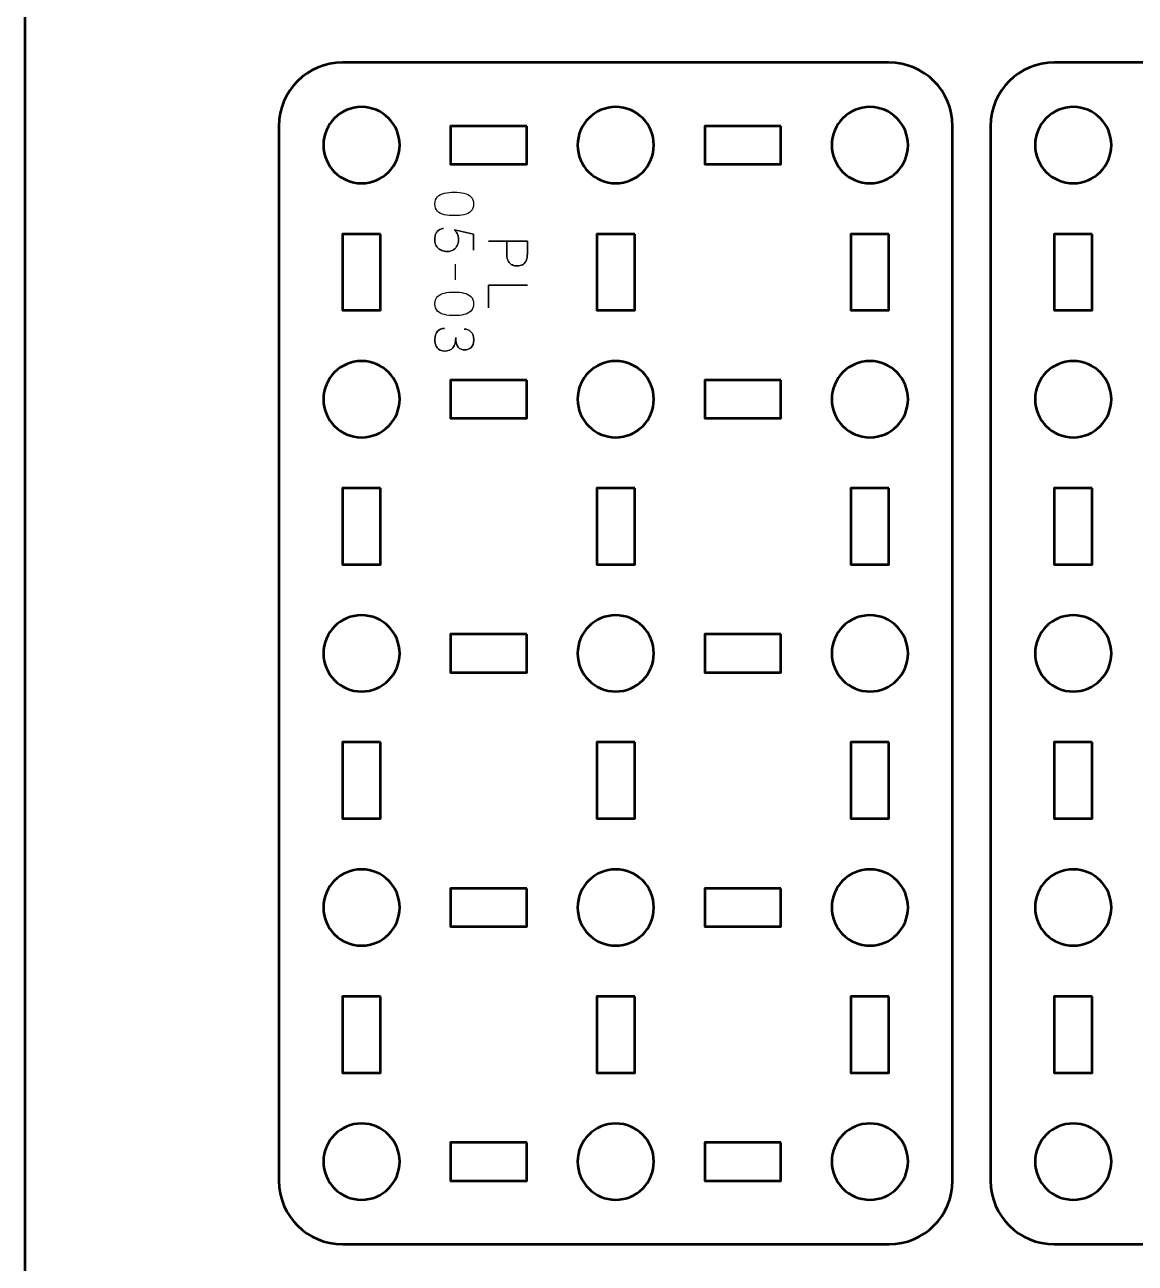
# Model space of a CAD drawing. Header units: centimetres. Extents: x -23.5 to 0, y -29.7 to 0.
# Drawn here: x -21 to -12.26, y -24.5 to -14.75 of the extents above; entities that cross this region are included whole.
import ezdxf

# ---------------------------------------------------------------- set-up
doc = ezdxf.new("R2010")
doc.units = ezdxf.units.CM
doc.header["$MEASUREMENT"] = 0
doc.layers.add('Layer 1', color=7, linetype='Continuous')

msp = doc.modelspace()

# ---------------------------------------------------------------- linework, layer by layer
at = {"layer": 'Layer 1', "color": 22, "lineweight": 53}
msp.add_open_spline([(-20.49992, 0.00005), (-20.49992, 0.00005), (-0.49996, 0.00005), (-0.49996, 0.00005), (-0.49996, 0.00005), (-0.22299, 0.00005), (0, -0.22304), (0, -0.50004), (0, -0.50004), (0, -0.50004), (0, -29.19991), (0, -29.19991), (0, -29.19991), (0, -29.47705), (-0.22299, -29.70001), (-0.49996, -29.70001), (-0.49996, -29.70001), (-0.49996, -29.70001), (-20.49992, -29.70001), (-20.49992, -29.70001), (-20.49992, -29.70001), (-20.77692, -29.70001), (-21.00001, -29.47705), (-21.00001, -29.19991), (-21.00001, -29.19991), (-21.00001, -29.19991), (-21.00001, -0.50004), (-21.00001, -0.50004), (-21.00001, -0.50004), (-21.00001, -0.22304), (-20.77692, 0.00005), (-20.49992, 0.00005)], degree=3, knots=[0, 0, 0, 0, 0.125, 0.125, 0.125, 0.125, 0.25, 0.25, 0.25, 0.25, 0.375, 0.375, 0.375, 0.375, 0.5, 0.5, 0.5, 0.5, 0.625, 0.625, 0.625, 0.625, 0.75, 0.75, 0.75, 0.75, 0.875, 0.875, 0.875, 0.875, 1, 1, 1, 1], dxfattribs=at)
at = {"layer": 'Layer 1', "color": 114, "lineweight": 53}
for points in [[(-13.69999, -15.55001), (-13.69999, -15.55001), (-13.69999, -23.84991), (-13.69999, -23.84991), (-13.69999, -23.84991), (-13.69999, -24.12691), (-13.92308, -24.35001), (-14.20008, -24.35001), (-14.20008, -24.35001), (-14.20008, -24.35001), (-18.49994, -24.35001), (-18.49994, -24.35001), (-18.49994, -24.35001), (-18.77708, -24.35001), (-19.00004, -24.12691), (-19.00004, -23.84991), (-19.00004, -23.84991), (-19.00004, -23.84991), (-19.00004, -15.55001), (-19.00004, -15.55001), (-19.00004, -15.55001), (-19.00004, -15.27301), (-18.77708, -15.04991), (-18.49994, -15.04991), (-18.49994, -15.04991), (-18.49994, -15.04991), (-14.20008, -15.04991), (-14.20008, -15.04991), (-14.20008, -15.04991), (-13.92308, -15.04991), (-13.69999, -15.27301), (-13.69999, -15.55001)], [(-8.09999, -15.55001), (-8.09999, -15.55001), (-8.09999, -23.84991), (-8.09999, -23.84991), (-8.09999, -23.84991), (-8.09999, -24.12691), (-8.32308, -24.35001), (-8.60008, -24.35001), (-8.60008, -24.35001), (-8.60008, -24.35001), (-12.89994, -24.35001), (-12.89994, -24.35001), (-12.89994, -24.35001), (-13.17708, -24.35001), (-13.40004, -24.12691), (-13.40004, -23.84991), (-13.40004, -23.84991), (-13.40004, -23.84991), (-13.40004, -15.55001), (-13.40004, -15.55001), (-13.40004, -15.55001), (-13.40004, -15.27301), (-13.17708, -15.04991), (-12.89994, -15.04991), (-12.89994, -15.04991), (-12.89994, -15.04991), (-8.60008, -15.04991), (-8.60008, -15.04991), (-8.60008, -15.04991), (-8.32308, -15.04991), (-8.09999, -15.27301), (-8.09999, -15.55001)]]:
    msp.add_open_spline(points, degree=3, knots=[0, 0, 0, 0, 0.125, 0.125, 0.125, 0.125, 0.25, 0.25, 0.25, 0.25, 0.375, 0.375, 0.375, 0.375, 0.5, 0.5, 0.5, 0.5, 0.625, 0.625, 0.625, 0.625, 0.75, 0.75, 0.75, 0.75, 0.875, 0.875, 0.875, 0.875, 1, 1, 1, 1], dxfattribs=at)
at = {"layer": 'Layer 1', "lineweight": 53}
for points in [[(-18.35002, -15.99994), (-18.51568, -15.99994), (-18.65001, -15.86571), (-18.65001, -15.69994), (-18.65001, -15.69994), (-18.65001, -15.53428), (-18.51568, -15.39994), (-18.35002, -15.39994), (-18.35002, -15.39994), (-18.18439, -15.39994), (-18.05002, -15.53428), (-18.05002, -15.69994), (-18.05002, -15.69994), (-18.05002, -15.86571), (-18.18439, -15.99994), (-18.35002, -15.99994)], [(-16.35009, -15.99994), (-16.51572, -15.99994), (-16.65009, -15.86571), (-16.65009, -15.69994), (-16.65009, -15.69994), (-16.65009, -15.53428), (-16.51572, -15.39994), (-16.35009, -15.39994), (-16.35009, -15.39994), (-16.18432, -15.39994), (-16.05009, -15.53428), (-16.05009, -15.69994), (-16.05009, -15.69994), (-16.05009, -15.86571), (-16.18432, -15.99994), (-16.35009, -15.99994)], [(-14.35002, -15.99994), (-14.51579, -15.99994), (-14.65002, -15.86571), (-14.65002, -15.69994), (-14.65002, -15.69994), (-14.65002, -15.53428), (-14.51579, -15.39994), (-14.35002, -15.39994), (-14.35002, -15.39994), (-14.18435, -15.39994), (-14.05001, -15.53428), (-14.05001, -15.69994), (-14.05001, -15.69994), (-14.05001, -15.86571), (-14.18435, -15.99994), (-14.35002, -15.99994)], [(-12.75002, -15.99994), (-12.91568, -15.99994), (-13.05001, -15.86571), (-13.05001, -15.69994), (-13.05001, -15.69994), (-13.05001, -15.53428), (-12.91568, -15.39994), (-12.75002, -15.39994), (-12.75002, -15.39994), (-12.58439, -15.39994), (-12.45002, -15.53428), (-12.45002, -15.69994), (-12.45002, -15.69994), (-12.45002, -15.86571), (-12.58439, -15.99994), (-12.75002, -15.99994)], [(-17.05, -15.55001), (-17.05, -15.55001), (-17.05, -15.85001), (-17.05, -15.85001), (-17.05, -15.85001), (-17.05, -15.85001), (-17.65, -15.85001), (-17.65, -15.85001), (-17.65, -15.85001), (-17.65, -15.85001), (-17.65, -15.55001), (-17.65, -15.55001), (-17.65, -15.55001), (-17.65, -15.55001), (-17.05, -15.55001), (-17.05, -15.55001)], [(-15.05003, -15.55001), (-15.05003, -15.55001), (-15.05003, -15.85001), (-15.05003, -15.85001), (-15.05003, -15.85001), (-15.05003, -15.85001), (-15.65004, -15.85001), (-15.65004, -15.85001), (-15.65004, -15.85001), (-15.65004, -15.85001), (-15.65004, -15.55001), (-15.65004, -15.55001), (-15.65004, -15.55001), (-15.65004, -15.55001), (-15.05003, -15.55001), (-15.05003, -15.55001)], [(-18.19995, -16.39996), (-18.19995, -16.39996), (-18.19995, -16.99996), (-18.19995, -16.99996), (-18.19995, -16.99996), (-18.19995, -16.99996), (-18.49994, -16.99996), (-18.49994, -16.99996), (-18.49994, -16.99996), (-18.49994, -16.99996), (-18.49994, -16.39996), (-18.49994, -16.39996), (-18.49994, -16.39996), (-18.49994, -16.39996), (-18.19995, -16.39996), (-18.19995, -16.39996)], [(-16.20002, -16.39996), (-16.20002, -16.39996), (-16.20002, -16.99996), (-16.20002, -16.99996), (-16.20002, -16.99996), (-16.20002, -16.99996), (-16.50002, -16.99996), (-16.50002, -16.99996), (-16.50002, -16.99996), (-16.50002, -16.99996), (-16.50002, -16.39996), (-16.50002, -16.39996), (-16.50002, -16.39996), (-16.50002, -16.39996), (-16.20002, -16.39996), (-16.20002, -16.39996)], [(-14.20008, -16.39996), (-14.20008, -16.39996), (-14.20008, -16.99996), (-14.20008, -16.99996), (-14.20008, -16.99996), (-14.20008, -16.99996), (-14.50009, -16.99996), (-14.50009, -16.99996), (-14.50009, -16.99996), (-14.50009, -16.99996), (-14.50009, -16.39996), (-14.50009, -16.39996), (-14.50009, -16.39996), (-14.50009, -16.39996), (-14.20008, -16.39996), (-14.20008, -16.39996)], [(-12.59995, -16.39996), (-12.59995, -16.39996), (-12.59995, -16.99996), (-12.59995, -16.99996), (-12.59995, -16.99996), (-12.59995, -16.99996), (-12.89994, -16.99996), (-12.89994, -16.99996), (-12.89994, -16.99996), (-12.89994, -16.99996), (-12.89994, -16.39996), (-12.89994, -16.39996), (-12.89994, -16.39996), (-12.89994, -16.39996), (-12.59995, -16.39996), (-12.59995, -16.39996)], [(-18.35002, -18.00002), (-18.51568, -18.00002), (-18.65001, -17.86564), (-18.65001, -17.70001), (-18.65001, -17.70001), (-18.65001, -17.53424), (-18.51568, -17.40001), (-18.35002, -17.40001), (-18.35002, -17.40001), (-18.18439, -17.40001), (-18.05002, -17.53424), (-18.05002, -17.70001), (-18.05002, -17.70001), (-18.05002, -17.86564), (-18.18439, -18.00002), (-18.35002, -18.00002)], [(-16.35009, -18.00002), (-16.51572, -18.00002), (-16.65009, -17.86564), (-16.65009, -17.70001), (-16.65009, -17.70001), (-16.65009, -17.53424), (-16.51572, -17.40001), (-16.35009, -17.40001), (-16.35009, -17.40001), (-16.18432, -17.40001), (-16.05009, -17.53424), (-16.05009, -17.70001), (-16.05009, -17.70001), (-16.05009, -17.86564), (-16.18432, -18.00002), (-16.35009, -18.00002)], [(-14.35002, -18.00002), (-14.51579, -18.00002), (-14.65002, -17.86564), (-14.65002, -17.70001), (-14.65002, -17.70001), (-14.65002, -17.53424), (-14.51579, -17.40001), (-14.35002, -17.40001), (-14.35002, -17.40001), (-14.18435, -17.40001), (-14.05001, -17.53424), (-14.05001, -17.70001), (-14.05001, -17.70001), (-14.05001, -17.86564), (-14.18435, -18.00002), (-14.35002, -18.00002)], [(-12.75002, -18.00002), (-12.91568, -18.00002), (-13.05001, -17.86564), (-13.05001, -17.70001), (-13.05001, -17.70001), (-13.05001, -17.53424), (-12.91568, -17.40001), (-12.75002, -17.40001), (-12.75002, -17.40001), (-12.58439, -17.40001), (-12.45002, -17.53424), (-12.45002, -17.70001), (-12.45002, -17.70001), (-12.45002, -17.86564), (-12.58439, -18.00002), (-12.75002, -18.00002)], [(-17.05, -17.54994), (-17.05, -17.54994), (-17.05, -17.84994), (-17.05, -17.84994), (-17.05, -17.84994), (-17.05, -17.84994), (-17.65, -17.84994), (-17.65, -17.84994), (-17.65, -17.84994), (-17.65, -17.84994), (-17.65, -17.54994), (-17.65, -17.54994), (-17.65, -17.54994), (-17.65, -17.54994), (-17.05, -17.54994), (-17.05, -17.54994)], [(-15.05003, -17.54994), (-15.05003, -17.54994), (-15.05003, -17.84994), (-15.05003, -17.84994), (-15.05003, -17.84994), (-15.05003, -17.84994), (-15.65004, -17.84994), (-15.65004, -17.84994), (-15.65004, -17.84994), (-15.65004, -17.84994), (-15.65004, -17.54994), (-15.65004, -17.54994), (-15.65004, -17.54994), (-15.65004, -17.54994), (-15.05003, -17.54994), (-15.05003, -17.54994)], [(-18.19995, -18.39992), (-18.19995, -18.39992), (-18.19995, -18.99993), (-18.19995, -18.99993), (-18.19995, -18.99993), (-18.19995, -18.99993), (-18.49994, -18.99993), (-18.49994, -18.99993), (-18.49994, -18.99993), (-18.49994, -18.99993), (-18.49994, -18.39992), (-18.49994, -18.39992), (-18.49994, -18.39992), (-18.49994, -18.39992), (-18.19995, -18.39992), (-18.19995, -18.39992)], [(-16.20002, -18.39992), (-16.20002, -18.39992), (-16.20002, -18.99993), (-16.20002, -18.99993), (-16.20002, -18.99993), (-16.20002, -18.99993), (-16.50002, -18.99993), (-16.50002, -18.99993), (-16.50002, -18.99993), (-16.50002, -18.99993), (-16.50002, -18.39992), (-16.50002, -18.39992), (-16.50002, -18.39992), (-16.50002, -18.39992), (-16.20002, -18.39992), (-16.20002, -18.39992)], [(-14.20008, -18.39992), (-14.20008, -18.39992), (-14.20008, -18.99993), (-14.20008, -18.99993), (-14.20008, -18.99993), (-14.20008, -18.99993), (-14.50009, -18.99993), (-14.50009, -18.99993), (-14.50009, -18.99993), (-14.50009, -18.99993), (-14.50009, -18.39992), (-14.50009, -18.39992), (-14.50009, -18.39992), (-14.50009, -18.39992), (-14.20008, -18.39992), (-14.20008, -18.39992)], [(-12.59995, -18.39992), (-12.59995, -18.39992), (-12.59995, -18.99993), (-12.59995, -18.99993), (-12.59995, -18.99993), (-12.59995, -18.99993), (-12.89994, -18.99993), (-12.89994, -18.99993), (-12.89994, -18.99993), (-12.89994, -18.99993), (-12.89994, -18.39992), (-12.89994, -18.39992), (-12.89994, -18.39992), (-12.89994, -18.39992), (-12.59995, -18.39992), (-12.59995, -18.39992)], [(-18.35002, -19.99994), (-18.51568, -19.99994), (-18.65001, -19.8656), (-18.65001, -19.69995), (-18.65001, -19.69995), (-18.65001, -19.53432), (-18.51568, -19.39994), (-18.35002, -19.39994), (-18.35002, -19.39994), (-18.18439, -19.39994), (-18.05002, -19.53432), (-18.05002, -19.69995), (-18.05002, -19.69995), (-18.05002, -19.8656), (-18.18439, -19.99994), (-18.35002, -19.99994)], [(-16.35009, -19.99994), (-16.51572, -19.99994), (-16.65009, -19.8656), (-16.65009, -19.69995), (-16.65009, -19.69995), (-16.65009, -19.53432), (-16.51572, -19.39994), (-16.35009, -19.39994), (-16.35009, -19.39994), (-16.18432, -19.39994), (-16.05009, -19.53432), (-16.05009, -19.69995), (-16.05009, -19.69995), (-16.05009, -19.8656), (-16.18432, -19.99994), (-16.35009, -19.99994)], [(-14.35002, -19.99994), (-14.51579, -19.99994), (-14.65002, -19.8656), (-14.65002, -19.69995), (-14.65002, -19.69995), (-14.65002, -19.53432), (-14.51579, -19.39994), (-14.35002, -19.39994), (-14.35002, -19.39994), (-14.18435, -19.39994), (-14.05001, -19.53432), (-14.05001, -19.69995), (-14.05001, -19.69995), (-14.05001, -19.8656), (-14.18435, -19.99994), (-14.35002, -19.99994)], [(-12.75002, -19.99994), (-12.91568, -19.99994), (-13.05001, -19.8656), (-13.05001, -19.69995), (-13.05001, -19.69995), (-13.05001, -19.53432), (-12.91568, -19.39994), (-12.75002, -19.39994), (-12.75002, -19.39994), (-12.58439, -19.39994), (-12.45002, -19.53432), (-12.45002, -19.69995), (-12.45002, -19.69995), (-12.45002, -19.8656), (-12.58439, -19.99994), (-12.75002, -19.99994)], [(-17.05, -19.54987), (-17.05, -19.54987), (-17.05, -19.84987), (-17.05, -19.84987), (-17.05, -19.84987), (-17.05, -19.84987), (-17.65, -19.84987), (-17.65, -19.84987), (-17.65, -19.84987), (-17.65, -19.84987), (-17.65, -19.54987), (-17.65, -19.54987), (-17.65, -19.54987), (-17.65, -19.54987), (-17.05, -19.54987), (-17.05, -19.54987)], [(-15.05003, -19.54987), (-15.05003, -19.54987), (-15.05003, -19.84987), (-15.05003, -19.84987), (-15.05003, -19.84987), (-15.05003, -19.84987), (-15.65004, -19.84987), (-15.65004, -19.84987), (-15.65004, -19.84987), (-15.65004, -19.84987), (-15.65004, -19.54987), (-15.65004, -19.54987), (-15.65004, -19.54987), (-15.65004, -19.54987), (-15.05003, -19.54987), (-15.05003, -19.54987)], [(-18.19995, -20.39999), (-18.19995, -20.39999), (-18.19995, -20.99999), (-18.19995, -20.99999), (-18.19995, -20.99999), (-18.19995, -20.99999), (-18.49994, -20.99999), (-18.49994, -20.99999), (-18.49994, -20.99999), (-18.49994, -20.99999), (-18.49994, -20.39999), (-18.49994, -20.39999), (-18.49994, -20.39999), (-18.49994, -20.39999), (-18.19995, -20.39999), (-18.19995, -20.39999)], [(-16.20002, -20.39999), (-16.20002, -20.39999), (-16.20002, -20.99999), (-16.20002, -20.99999), (-16.20002, -20.99999), (-16.20002, -20.99999), (-16.50002, -20.99999), (-16.50002, -20.99999), (-16.50002, -20.99999), (-16.50002, -20.99999), (-16.50002, -20.39999), (-16.50002, -20.39999), (-16.50002, -20.39999), (-16.50002, -20.39999), (-16.20002, -20.39999), (-16.20002, -20.39999)], [(-14.20008, -20.39999), (-14.20008, -20.39999), (-14.20008, -20.99999), (-14.20008, -20.99999), (-14.20008, -20.99999), (-14.20008, -20.99999), (-14.50009, -20.99999), (-14.50009, -20.99999), (-14.50009, -20.99999), (-14.50009, -20.99999), (-14.50009, -20.39999), (-14.50009, -20.39999), (-14.50009, -20.39999), (-14.50009, -20.39999), (-14.20008, -20.39999), (-14.20008, -20.39999)], [(-12.59995, -20.39999), (-12.59995, -20.39999), (-12.59995, -20.99999), (-12.59995, -20.99999), (-12.59995, -20.99999), (-12.59995, -20.99999), (-12.89994, -20.99999), (-12.89994, -20.99999), (-12.89994, -20.99999), (-12.89994, -20.99999), (-12.89994, -20.39999), (-12.89994, -20.39999), (-12.89994, -20.39999), (-12.89994, -20.39999), (-12.59995, -20.39999), (-12.59995, -20.39999)], [(-18.35002, -21.99991), (-18.51568, -21.99991), (-18.65001, -21.86567), (-18.65001, -21.6999), (-18.65001, -21.6999), (-18.65001, -21.53424), (-18.51568, -21.3999), (-18.35002, -21.3999), (-18.35002, -21.3999), (-18.18439, -21.3999), (-18.05002, -21.53424), (-18.05002, -21.6999), (-18.05002, -21.6999), (-18.05002, -21.86567), (-18.18439, -21.99991), (-18.35002, -21.99991)], [(-16.35009, -21.99991), (-16.51572, -21.99991), (-16.65009, -21.86567), (-16.65009, -21.6999), (-16.65009, -21.6999), (-16.65009, -21.53424), (-16.51572, -21.3999), (-16.35009, -21.3999), (-16.35009, -21.3999), (-16.18432, -21.3999), (-16.05009, -21.53424), (-16.05009, -21.6999), (-16.05009, -21.6999), (-16.05009, -21.86567), (-16.18432, -21.99991), (-16.35009, -21.99991)], [(-14.35002, -21.99991), (-14.51579, -21.99991), (-14.65002, -21.86567), (-14.65002, -21.6999), (-14.65002, -21.6999), (-14.65002, -21.53424), (-14.51579, -21.3999), (-14.35002, -21.3999), (-14.35002, -21.3999), (-14.18435, -21.3999), (-14.05001, -21.53424), (-14.05001, -21.6999), (-14.05001, -21.6999), (-14.05001, -21.86567), (-14.18435, -21.99991), (-14.35002, -21.99991)], [(-12.75002, -21.99991), (-12.91568, -21.99991), (-13.05001, -21.86567), (-13.05001, -21.6999), (-13.05001, -21.6999), (-13.05001, -21.53424), (-12.91568, -21.3999), (-12.75002, -21.3999), (-12.75002, -21.3999), (-12.58439, -21.3999), (-12.45002, -21.53424), (-12.45002, -21.6999), (-12.45002, -21.6999), (-12.45002, -21.86567), (-12.58439, -21.99991), (-12.75002, -21.99991)], [(-17.05, -21.54997), (-17.05, -21.54997), (-17.05, -21.84998), (-17.05, -21.84998), (-17.05, -21.84998), (-17.05, -21.84998), (-17.65, -21.84998), (-17.65, -21.84998), (-17.65, -21.84998), (-17.65, -21.84998), (-17.65, -21.54997), (-17.65, -21.54997), (-17.65, -21.54997), (-17.65, -21.54997), (-17.05, -21.54997), (-17.05, -21.54997)], [(-15.05003, -21.54997), (-15.05003, -21.54997), (-15.05003, -21.84998), (-15.05003, -21.84998), (-15.05003, -21.84998), (-15.05003, -21.84998), (-15.65004, -21.84998), (-15.65004, -21.84998), (-15.65004, -21.84998), (-15.65004, -21.84998), (-15.65004, -21.54997), (-15.65004, -21.54997), (-15.65004, -21.54997), (-15.65004, -21.54997), (-15.05003, -21.54997), (-15.05003, -21.54997)], [(-18.19995, -22.39996), (-18.19995, -22.39996), (-18.19995, -22.99996), (-18.19995, -22.99996), (-18.19995, -22.99996), (-18.19995, -22.99996), (-18.49994, -22.99996), (-18.49994, -22.99996), (-18.49994, -22.99996), (-18.49994, -22.99996), (-18.49994, -22.39996), (-18.49994, -22.39996), (-18.49994, -22.39996), (-18.49994, -22.39996), (-18.19995, -22.39996), (-18.19995, -22.39996)], [(-16.20002, -22.39996), (-16.20002, -22.39996), (-16.20002, -22.99996), (-16.20002, -22.99996), (-16.20002, -22.99996), (-16.20002, -22.99996), (-16.50002, -22.99996), (-16.50002, -22.99996), (-16.50002, -22.99996), (-16.50002, -22.99996), (-16.50002, -22.39996), (-16.50002, -22.39996), (-16.50002, -22.39996), (-16.50002, -22.39996), (-16.20002, -22.39996), (-16.20002, -22.39996)], [(-14.20008, -22.39996), (-14.20008, -22.39996), (-14.20008, -22.99996), (-14.20008, -22.99996), (-14.20008, -22.99996), (-14.20008, -22.99996), (-14.50009, -22.99996), (-14.50009, -22.99996), (-14.50009, -22.99996), (-14.50009, -22.99996), (-14.50009, -22.39996), (-14.50009, -22.39996), (-14.50009, -22.39996), (-14.50009, -22.39996), (-14.20008, -22.39996), (-14.20008, -22.39996)], [(-12.59995, -22.39996), (-12.59995, -22.39996), (-12.59995, -22.99996), (-12.59995, -22.99996), (-12.59995, -22.99996), (-12.59995, -22.99996), (-12.89994, -22.99996), (-12.89994, -22.99996), (-12.89994, -22.99996), (-12.89994, -22.99996), (-12.89994, -22.39996), (-12.89994, -22.39996), (-12.89994, -22.39996), (-12.89994, -22.39996), (-12.59995, -22.39996), (-12.59995, -22.39996)], [(-18.35002, -23.99998), (-18.51568, -23.99998), (-18.65001, -23.86561), (-18.65001, -23.69998), (-18.65001, -23.69998), (-18.65001, -23.53421), (-18.51568, -23.39998), (-18.35002, -23.39998), (-18.35002, -23.39998), (-18.18439, -23.39998), (-18.05002, -23.53421), (-18.05002, -23.69998), (-18.05002, -23.69998), (-18.05002, -23.86561), (-18.18439, -23.99998), (-18.35002, -23.99998)], [(-16.35009, -23.99998), (-16.51572, -23.99998), (-16.65009, -23.86561), (-16.65009, -23.69998), (-16.65009, -23.69998), (-16.65009, -23.53421), (-16.51572, -23.39998), (-16.35009, -23.39998), (-16.35009, -23.39998), (-16.18432, -23.39998), (-16.05009, -23.53421), (-16.05009, -23.69998), (-16.05009, -23.69998), (-16.05009, -23.86561), (-16.18432, -23.99998), (-16.35009, -23.99998)], [(-14.35002, -23.99998), (-14.51579, -23.99998), (-14.65002, -23.86561), (-14.65002, -23.69998), (-14.65002, -23.69998), (-14.65002, -23.53421), (-14.51579, -23.39998), (-14.35002, -23.39998), (-14.35002, -23.39998), (-14.18435, -23.39998), (-14.05001, -23.53421), (-14.05001, -23.69998), (-14.05001, -23.69998), (-14.05001, -23.86561), (-14.18435, -23.99998), (-14.35002, -23.99998)], [(-12.75002, -23.99998), (-12.91568, -23.99998), (-13.05001, -23.86561), (-13.05001, -23.69998), (-13.05001, -23.69998), (-13.05001, -23.53421), (-12.91568, -23.39998), (-12.75002, -23.39998), (-12.75002, -23.39998), (-12.58439, -23.39998), (-12.45002, -23.53421), (-12.45002, -23.69998), (-12.45002, -23.69998), (-12.45002, -23.86561), (-12.58439, -23.99998), (-12.75002, -23.99998)], [(-17.05, -23.54991), (-17.05, -23.54991), (-17.05, -23.84991), (-17.05, -23.84991), (-17.05, -23.84991), (-17.05, -23.84991), (-17.65, -23.84991), (-17.65, -23.84991), (-17.65, -23.84991), (-17.65, -23.84991), (-17.65, -23.54991), (-17.65, -23.54991), (-17.65, -23.54991), (-17.65, -23.54991), (-17.05, -23.54991), (-17.05, -23.54991)], [(-15.05003, -23.54991), (-15.05003, -23.54991), (-15.05003, -23.84991), (-15.05003, -23.84991), (-15.05003, -23.84991), (-15.05003, -23.84991), (-15.65004, -23.84991), (-15.65004, -23.84991), (-15.65004, -23.84991), (-15.65004, -23.84991), (-15.65004, -23.54991), (-15.65004, -23.54991), (-15.65004, -23.54991), (-15.65004, -23.54991), (-15.05003, -23.54991), (-15.05003, -23.54991)]]:
    msp.add_open_spline(points, degree=3, knots=[0, 0, 0, 0, 0.25, 0.25, 0.25, 0.25, 0.5, 0.5, 0.5, 0.5, 0.75, 0.75, 0.75, 0.75, 1, 1, 1, 1], dxfattribs=at)
at = {"layer": 'Layer 1', "color": 40, "lineweight": 30}
for points, knots in [([(-17.77334, -16.16282), (-17.77305, -16.18734), (-17.76617, -16.20635), (-17.75266, -16.21986), (-17.75266, -16.21986), (-17.73915, -16.23323), (-17.72095, -16.24258), (-17.69795, -16.24784), (-17.69795, -16.24784), (-17.67509, -16.25292), (-17.64944, -16.25542), (-17.6209, -16.25514), (-17.6209, -16.25514), (-17.59282, -16.25542), (-17.56717, -16.25292), (-17.54417, -16.24784), (-17.54417, -16.24784), (-17.52142, -16.24258), (-17.50321, -16.23323), (-17.48946, -16.21986), (-17.48946, -16.21986), (-17.47594, -16.20635), (-17.46892, -16.18734), (-17.4685, -16.16282), (-17.4685, -16.16282), (-17.46892, -16.13816), (-17.47594, -16.11911), (-17.48946, -16.10578), (-17.48946, -16.10578), (-17.50321, -16.09226), (-17.52142, -16.08302), (-17.54417, -16.07794), (-17.54417, -16.07794), (-17.56717, -16.07269), (-17.59282, -16.07022), (-17.6209, -16.0706), (-17.6209, -16.0706), (-17.64944, -16.07022), (-17.67509, -16.07269), (-17.69795, -16.07794), (-17.69795, -16.07794), (-17.72095, -16.08302), (-17.73915, -16.09226), (-17.75266, -16.10578), (-17.75266, -16.10578), (-17.76617, -16.11911), (-17.77305, -16.13816), (-17.77334, -16.16282)], [0, 0, 0, 0, 0.0833333, 0.0833333, 0.0833333, 0.0833333, 0.1666667, 0.1666667, 0.1666667, 0.1666667, 0.25, 0.25, 0.25, 0.25, 0.3333333, 0.3333333, 0.3333333, 0.3333333, 0.4166667, 0.4166667, 0.4166667, 0.4166667, 0.5, 0.5, 0.5, 0.5, 0.5833333, 0.5833333, 0.5833333, 0.5833333, 0.6666667, 0.6666667, 0.6666667, 0.6666667, 0.75, 0.75, 0.75, 0.75, 0.8333333, 0.8333333, 0.8333333, 0.8333333, 0.9166667, 0.9166667, 0.9166667, 0.9166667, 1, 1, 1, 1]), ([(-17.77334, -16.16282), (-17.77305, -16.18734), (-17.76617, -16.20635), (-17.75266, -16.21986), (-17.75266, -16.21986), (-17.73915, -16.23323), (-17.72095, -16.24258), (-17.69795, -16.24784), (-17.69795, -16.24784), (-17.67509, -16.25292), (-17.64944, -16.25542), (-17.6209, -16.25514), (-17.6209, -16.25514), (-17.59282, -16.25542), (-17.56717, -16.25292), (-17.54417, -16.24784), (-17.54417, -16.24784), (-17.52142, -16.24258), (-17.50321, -16.23323), (-17.48946, -16.21986), (-17.48946, -16.21986), (-17.47594, -16.20635), (-17.46892, -16.18734), (-17.4685, -16.16282), (-17.4685, -16.16282), (-17.46892, -16.13816), (-17.47594, -16.11911), (-17.48946, -16.10578), (-17.48946, -16.10578), (-17.50321, -16.09226), (-17.52142, -16.08302), (-17.54417, -16.07794), (-17.54417, -16.07794), (-17.56717, -16.07269), (-17.59282, -16.07022), (-17.6209, -16.0706), (-17.6209, -16.0706), (-17.64944, -16.07022), (-17.67509, -16.07269), (-17.69795, -16.07794), (-17.69795, -16.07794), (-17.72095, -16.08302), (-17.73915, -16.09226), (-17.75266, -16.10578), (-17.75266, -16.10578), (-17.76617, -16.11911), (-17.77305, -16.13816), (-17.77334, -16.16282)], [0, 0, 0, 0, 0.0833333, 0.0833333, 0.0833333, 0.0833333, 0.1666667, 0.1666667, 0.1666667, 0.1666667, 0.25, 0.25, 0.25, 0.25, 0.3333333, 0.3333333, 0.3333333, 0.3333333, 0.4166667, 0.4166667, 0.4166667, 0.4166667, 0.5, 0.5, 0.5, 0.5, 0.5833333, 0.5833333, 0.5833333, 0.5833333, 0.6666667, 0.6666667, 0.6666667, 0.6666667, 0.75, 0.75, 0.75, 0.75, 0.8333333, 0.8333333, 0.8333333, 0.8333333, 0.9166667, 0.9166667, 0.9166667, 0.9166667, 1, 1, 1, 1]), ([(-17.46808, -16.52731), (-17.46808, -16.52731), (-17.46808, -16.40024), (-17.46808, -16.40024), (-17.46808, -16.40024), (-17.46808, -16.40024), (-17.61967, -16.36648), (-17.61967, -16.36648), (-17.61967, -16.36648), (-17.61307, -16.3742), (-17.60714, -16.38165), (-17.60217, -16.38895), (-17.60217, -16.38895), (-17.59733, -16.39597), (-17.59363, -16.40412), (-17.59102, -16.41333), (-17.59102, -16.41333), (-17.58852, -16.42243), (-17.58728, -16.43386), (-17.587, -16.44765), (-17.587, -16.44765), (-17.58714, -16.46183), (-17.59031, -16.47577), (-17.59666, -16.48942), (-17.59666, -16.48942), (-17.60316, -16.5029), (-17.61279, -16.51422), (-17.62559, -16.52318), (-17.62559, -16.52318), (-17.63868, -16.532), (-17.65508, -16.53666), (-17.67466, -16.53708), (-17.67466, -16.53708), (-17.68154, -16.53708), (-17.69036, -16.53585), (-17.70126, -16.53362), (-17.70126, -16.53362), (-17.71213, -16.53115), (-17.72317, -16.52675), (-17.73432, -16.5204), (-17.73432, -16.5204), (-17.74564, -16.51394), (-17.75513, -16.50484), (-17.76272, -16.49298), (-17.76272, -16.49298), (-17.77044, -16.48099), (-17.77429, -16.46557), (-17.77457, -16.44684), (-17.77457, -16.44684), (-17.77415, -16.42176), (-17.77016, -16.40299), (-17.76243, -16.39061), (-17.76243, -16.39061), (-17.75471, -16.37791), (-17.7455, -16.36937), (-17.73488, -16.36482), (-17.73488, -16.36482), (-17.72441, -16.36002), (-17.71488, -16.35699), (-17.70606, -16.35586), (-17.70606, -16.35586), (-17.71488, -16.35699), (-17.72441, -16.36002), (-17.73488, -16.36482), (-17.73488, -16.36482), (-17.7455, -16.36937), (-17.75471, -16.37791), (-17.76243, -16.39061), (-17.76243, -16.39061), (-17.77016, -16.40299), (-17.77415, -16.42176), (-17.77457, -16.44684), (-17.77457, -16.44684), (-17.77429, -16.46557), (-17.77044, -16.48099), (-17.76272, -16.49298), (-17.76272, -16.49298), (-17.75513, -16.50484), (-17.74564, -16.51394), (-17.73432, -16.5204), (-17.73432, -16.5204), (-17.72317, -16.52675), (-17.71213, -16.53115), (-17.70126, -16.53362), (-17.70126, -16.53362), (-17.69036, -16.53585), (-17.68154, -16.53708), (-17.67466, -16.53708), (-17.67466, -16.53708), (-17.65508, -16.53666), (-17.63868, -16.532), (-17.62559, -16.52318), (-17.62559, -16.52318), (-17.61279, -16.51422), (-17.60316, -16.5029), (-17.59666, -16.48942), (-17.59666, -16.48942), (-17.59031, -16.47577), (-17.58714, -16.46183), (-17.587, -16.44765), (-17.587, -16.44765), (-17.58728, -16.43386), (-17.58852, -16.42243), (-17.59102, -16.41333), (-17.59102, -16.41333), (-17.59363, -16.40412), (-17.59733, -16.39597), (-17.60217, -16.38895), (-17.60217, -16.38895), (-17.60714, -16.38165), (-17.61307, -16.3742), (-17.61967, -16.36648), (-17.61967, -16.36648), (-17.61967, -16.36648), (-17.46808, -16.40024), (-17.46808, -16.40024), (-17.46808, -16.40024), (-17.46808, -16.40024), (-17.46808, -16.52731), (-17.46808, -16.52731)], [0, 0, 0, 0, 0.0333333, 0.0333333, 0.0333333, 0.0333333, 0.0666667, 0.0666667, 0.0666667, 0.0666667, 0.1, 0.1, 0.1, 0.1, 0.1333333, 0.1333333, 0.1333333, 0.1333333, 0.1666667, 0.1666667, 0.1666667, 0.1666667, 0.2, 0.2, 0.2, 0.2, 0.2333333, 0.2333333, 0.2333333, 0.2333333, 0.2666667, 0.2666667, 0.2666667, 0.2666667, 0.3, 0.3, 0.3, 0.3, 0.3333333, 0.3333333, 0.3333333, 0.3333333, 0.3666667, 0.3666667, 0.3666667, 0.3666667, 0.4, 0.4, 0.4, 0.4, 0.4333333, 0.4333333, 0.4333333, 0.4333333, 0.4666667, 0.4666667, 0.4666667, 0.4666667, 0.5, 0.5, 0.5, 0.5, 0.5333333, 0.5333333, 0.5333333, 0.5333333, 0.5666667, 0.5666667, 0.5666667, 0.5666667, 0.6, 0.6, 0.6, 0.6, 0.6333333, 0.6333333, 0.6333333, 0.6333333, 0.6666667, 0.6666667, 0.6666667, 0.6666667, 0.7, 0.7, 0.7, 0.7, 0.7333333, 0.7333333, 0.7333333, 0.7333333, 0.7666667, 0.7666667, 0.7666667, 0.7666667, 0.8, 0.8, 0.8, 0.8, 0.8333333, 0.8333333, 0.8333333, 0.8333333, 0.8666667, 0.8666667, 0.8666667, 0.8666667, 0.9, 0.9, 0.9, 0.9, 0.9333333, 0.9333333, 0.9333333, 0.9333333, 0.9666667, 0.9666667, 0.9666667, 0.9666667, 1, 1, 1, 1]), ([(-17.35, -16.45538), (-17.35, -16.45538), (-17.04474, -16.45538), (-17.04474, -16.45538), (-17.04474, -16.45538), (-17.04474, -16.45538), (-17.04474, -16.55267), (-17.04474, -16.55267), (-17.04474, -16.55267), (-17.04503, -16.57829), (-17.04877, -16.59829), (-17.05593, -16.61247), (-17.05593, -16.61247), (-17.06323, -16.62637), (-17.07272, -16.63618), (-17.08457, -16.64182), (-17.08457, -16.64182), (-17.09643, -16.64732), (-17.10927, -16.65036), (-17.12302, -16.65092), (-17.12302, -16.65092), (-17.1371, -16.65159), (-17.15044, -16.64927), (-17.16314, -16.64376), (-17.16314, -16.64376), (-17.1758, -16.63822), (-17.18628, -16.62873), (-17.19443, -16.6155), (-17.19443, -16.6155), (-17.20254, -16.60199), (-17.20667, -16.58379), (-17.20695, -16.56065), (-17.20695, -16.56065), (-17.20695, -16.56065), (-17.20695, -16.45538), (-17.20695, -16.45538), (-17.20695, -16.45538), (-17.20695, -16.45538), (-17.20695, -16.56065), (-17.20695, -16.56065), (-17.20695, -16.56065), (-17.20667, -16.5834), (-17.20254, -16.60143), (-17.19443, -16.61494), (-17.19443, -16.61494), (-17.18628, -16.62831), (-17.1758, -16.63783), (-17.16314, -16.64348), (-17.16314, -16.64348), (-17.15044, -16.64898), (-17.1371, -16.65145), (-17.12302, -16.65092), (-17.12302, -16.65092), (-17.10927, -16.65036), (-17.09643, -16.64732), (-17.08457, -16.64168), (-17.08457, -16.64168), (-17.07272, -16.63589), (-17.06323, -16.62598), (-17.05593, -16.61205), (-17.05593, -16.61205), (-17.04877, -16.59787), (-17.04503, -16.578), (-17.04474, -16.55267), (-17.04474, -16.55267), (-17.04474, -16.55267), (-17.04474, -16.45538), (-17.04474, -16.45538), (-17.04474, -16.45538), (-17.04474, -16.45538), (-17.35, -16.45538), (-17.35, -16.45538)], [0, 0, 0, 0, 0.0555556, 0.0555556, 0.0555556, 0.0555556, 0.1111111, 0.1111111, 0.1111111, 0.1111111, 0.1666667, 0.1666667, 0.1666667, 0.1666667, 0.2222222, 0.2222222, 0.2222222, 0.2222222, 0.2777778, 0.2777778, 0.2777778, 0.2777778, 0.3333333, 0.3333333, 0.3333333, 0.3333333, 0.3888889, 0.3888889, 0.3888889, 0.3888889, 0.4444444, 0.4444444, 0.4444444, 0.4444444, 0.5, 0.5, 0.5, 0.5, 0.5555556, 0.5555556, 0.5555556, 0.5555556, 0.6111111, 0.6111111, 0.6111111, 0.6111111, 0.6666667, 0.6666667, 0.6666667, 0.6666667, 0.7222222, 0.7222222, 0.7222222, 0.7222222, 0.7777778, 0.7777778, 0.7777778, 0.7777778, 0.8333333, 0.8333333, 0.8333333, 0.8333333, 0.8888889, 0.8888889, 0.8888889, 0.8888889, 0.9444444, 0.9444444, 0.9444444, 0.9444444, 1, 1, 1, 1]), ([(-17.77334, -16.94913), (-17.77305, -16.97364), (-17.76617, -16.99266), (-17.75266, -17.00617), (-17.75266, -17.00617), (-17.73915, -17.01954), (-17.72095, -17.02892), (-17.69795, -17.03415), (-17.69795, -17.03415), (-17.67509, -17.03926), (-17.64944, -17.04173), (-17.6209, -17.04145), (-17.6209, -17.04145), (-17.59282, -17.04173), (-17.56717, -17.03926), (-17.54417, -17.03415), (-17.54417, -17.03415), (-17.52142, -17.02892), (-17.50321, -17.01954), (-17.48946, -17.00617), (-17.48946, -17.00617), (-17.47594, -16.99266), (-17.46892, -16.97364), (-17.4685, -16.94913), (-17.4685, -16.94913), (-17.46892, -16.92447), (-17.47594, -16.90545), (-17.48946, -16.89208), (-17.48946, -16.89208), (-17.50321, -16.87857), (-17.52142, -16.86933), (-17.54417, -16.86425), (-17.54417, -16.86425), (-17.56717, -16.85899), (-17.59282, -16.85652), (-17.6209, -16.85695), (-17.6209, -16.85695), (-17.64944, -16.85652), (-17.67509, -16.85899), (-17.69795, -16.86425), (-17.69795, -16.86425), (-17.72095, -16.86933), (-17.73915, -16.87857), (-17.75266, -16.89208), (-17.75266, -16.89208), (-17.76617, -16.90545), (-17.77305, -16.92447), (-17.77334, -16.94913)], [0, 0, 0, 0, 0.0833333, 0.0833333, 0.0833333, 0.0833333, 0.1666667, 0.1666667, 0.1666667, 0.1666667, 0.25, 0.25, 0.25, 0.25, 0.3333333, 0.3333333, 0.3333333, 0.3333333, 0.4166667, 0.4166667, 0.4166667, 0.4166667, 0.5, 0.5, 0.5, 0.5, 0.5833333, 0.5833333, 0.5833333, 0.5833333, 0.6666667, 0.6666667, 0.6666667, 0.6666667, 0.75, 0.75, 0.75, 0.75, 0.8333333, 0.8333333, 0.8333333, 0.8333333, 0.9166667, 0.9166667, 0.9166667, 0.9166667, 1, 1, 1, 1]), ([(-17.77334, -16.94913), (-17.77305, -16.97364), (-17.76617, -16.99266), (-17.75266, -17.00617), (-17.75266, -17.00617), (-17.73915, -17.01954), (-17.72095, -17.02892), (-17.69795, -17.03415), (-17.69795, -17.03415), (-17.67509, -17.03926), (-17.64944, -17.04173), (-17.6209, -17.04145), (-17.6209, -17.04145), (-17.59282, -17.04173), (-17.56717, -17.03926), (-17.54417, -17.03415), (-17.54417, -17.03415), (-17.52142, -17.02892), (-17.50321, -17.01954), (-17.48946, -17.00617), (-17.48946, -17.00617), (-17.47594, -16.99266), (-17.46892, -16.97364), (-17.4685, -16.94913), (-17.4685, -16.94913), (-17.46892, -16.92447), (-17.47594, -16.90545), (-17.48946, -16.89208), (-17.48946, -16.89208), (-17.50321, -16.87857), (-17.52142, -16.86933), (-17.54417, -16.86425), (-17.54417, -16.86425), (-17.56717, -16.85899), (-17.59282, -16.85652), (-17.6209, -16.85695), (-17.6209, -16.85695), (-17.64944, -16.85652), (-17.67509, -16.85899), (-17.69795, -16.86425), (-17.69795, -16.86425), (-17.72095, -16.86933), (-17.73915, -16.87857), (-17.75266, -16.89208), (-17.75266, -16.89208), (-17.76617, -16.90545), (-17.77305, -16.92447), (-17.77334, -16.94913)], [0, 0, 0, 0, 0.0833333, 0.0833333, 0.0833333, 0.0833333, 0.1666667, 0.1666667, 0.1666667, 0.1666667, 0.25, 0.25, 0.25, 0.25, 0.3333333, 0.3333333, 0.3333333, 0.3333333, 0.4166667, 0.4166667, 0.4166667, 0.4166667, 0.5, 0.5, 0.5, 0.5, 0.5833333, 0.5833333, 0.5833333, 0.5833333, 0.6666667, 0.6666667, 0.6666667, 0.6666667, 0.75, 0.75, 0.75, 0.75, 0.8333333, 0.8333333, 0.8333333, 0.8333333, 0.9166667, 0.9166667, 0.9166667, 0.9166667, 1, 1, 1, 1]), ([(-17.35, -16.97999), (-17.35, -16.97999), (-17.35, -16.80181), (-17.35, -16.80181), (-17.35, -16.80181), (-17.35, -16.80181), (-17.04474, -16.80181), (-17.04474, -16.80181), (-17.04474, -16.80181), (-17.04474, -16.80181), (-17.35, -16.80181), (-17.35, -16.80181), (-17.35, -16.80181), (-17.35, -16.80181), (-17.35, -16.97999), (-17.35, -16.97999)], [0, 0, 0, 0, 0.25, 0.25, 0.25, 0.25, 0.5, 0.5, 0.5, 0.5, 0.75, 0.75, 0.75, 0.75, 1, 1, 1, 1]), ([(-17.69671, -17.14217), (-17.71971, -17.14217), (-17.7382, -17.14989), (-17.75196, -17.16534), (-17.75196, -17.16534), (-17.76603, -17.18048), (-17.77305, -17.20186), (-17.77334, -17.22941), (-17.77334, -17.22941), (-17.77348, -17.25671), (-17.76741, -17.27876), (-17.75513, -17.29541), (-17.75513, -17.29541), (-17.74275, -17.31182), (-17.72275, -17.32021), (-17.69505, -17.32078), (-17.69505, -17.32078), (-17.66708, -17.32078), (-17.64574, -17.31224), (-17.6311, -17.29502), (-17.6311, -17.29502), (-17.61649, -17.27763), (-17.60919, -17.25065), (-17.60905, -17.21413), (-17.60905, -17.21413), (-17.60894, -17.25008), (-17.60231, -17.27545), (-17.58936, -17.29005), (-17.58936, -17.29005), (-17.57641, -17.30451), (-17.55959, -17.31153), (-17.53877, -17.31115), (-17.53877, -17.31115), (-17.5181, -17.31125), (-17.50103, -17.30533), (-17.48737, -17.29351), (-17.48737, -17.29351), (-17.474, -17.28137), (-17.46698, -17.26112), (-17.46645, -17.23272), (-17.46645, -17.23272), (-17.46712, -17.20404), (-17.47485, -17.18284), (-17.4896, -17.16891), (-17.4896, -17.16891), (-17.50434, -17.15487), (-17.52212, -17.14799), (-17.54304, -17.14809), (-17.54304, -17.14809), (-17.52212, -17.14799), (-17.50434, -17.15487), (-17.4896, -17.16891), (-17.4896, -17.16891), (-17.47485, -17.18284), (-17.46712, -17.20404), (-17.46645, -17.23272), (-17.46645, -17.23272), (-17.46698, -17.26112), (-17.474, -17.28137), (-17.48737, -17.29351), (-17.48737, -17.29351), (-17.50103, -17.30533), (-17.5181, -17.31125), (-17.53877, -17.31115), (-17.53877, -17.31115), (-17.55959, -17.31153), (-17.57641, -17.30451), (-17.58936, -17.29005), (-17.58936, -17.29005), (-17.60231, -17.27545), (-17.60894, -17.25008), (-17.60905, -17.21413), (-17.60905, -17.21413), (-17.60919, -17.25065), (-17.61649, -17.27763), (-17.6311, -17.29502), (-17.6311, -17.29502), (-17.64574, -17.31224), (-17.66708, -17.32078), (-17.69505, -17.32078), (-17.69505, -17.32078), (-17.72275, -17.32021), (-17.74275, -17.31182), (-17.75513, -17.29541), (-17.75513, -17.29541), (-17.76741, -17.27876), (-17.77348, -17.25671), (-17.77334, -17.22941), (-17.77334, -17.22941), (-17.77305, -17.20186), (-17.76603, -17.18048), (-17.75196, -17.16534), (-17.75196, -17.16534), (-17.7382, -17.14989), (-17.71971, -17.14217), (-17.69671, -17.14217)], [0, 0, 0, 0, 0.0416667, 0.0416667, 0.0416667, 0.0416667, 0.0833333, 0.0833333, 0.0833333, 0.0833333, 0.125, 0.125, 0.125, 0.125, 0.1666667, 0.1666667, 0.1666667, 0.1666667, 0.2083333, 0.2083333, 0.2083333, 0.2083333, 0.25, 0.25, 0.25, 0.25, 0.2916667, 0.2916667, 0.2916667, 0.2916667, 0.3333333, 0.3333333, 0.3333333, 0.3333333, 0.375, 0.375, 0.375, 0.375, 0.4166667, 0.4166667, 0.4166667, 0.4166667, 0.4583333, 0.4583333, 0.4583333, 0.4583333, 0.5, 0.5, 0.5, 0.5, 0.5416667, 0.5416667, 0.5416667, 0.5416667, 0.5833333, 0.5833333, 0.5833333, 0.5833333, 0.625, 0.625, 0.625, 0.625, 0.6666667, 0.6666667, 0.6666667, 0.6666667, 0.7083333, 0.7083333, 0.7083333, 0.7083333, 0.75, 0.75, 0.75, 0.75, 0.7916667, 0.7916667, 0.7916667, 0.7916667, 0.8333333, 0.8333333, 0.8333333, 0.8333333, 0.875, 0.875, 0.875, 0.875, 0.9166667, 0.9166667, 0.9166667, 0.9166667, 0.9583333, 0.9583333, 0.9583333, 0.9583333, 1, 1, 1, 1])]:
    msp.add_open_spline(points, degree=3, knots=knots, dxfattribs=at)
msp.add_open_spline([(-17.61374, -16.63699), (-17.61374, -16.63699), (-17.61374, -16.76018), (-17.61374, -16.76018)], degree=3, dxfattribs=at)

doc.saveas('drawing.dxf')
